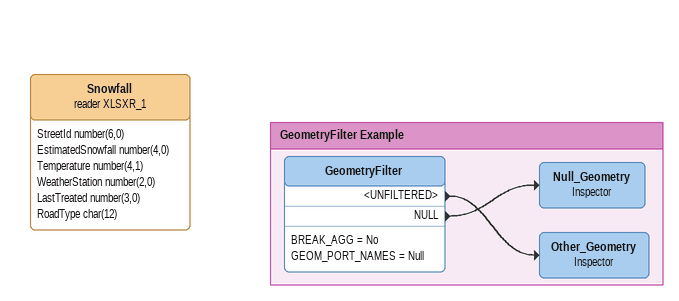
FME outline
Snowfall (reader XLSXR_1)
    attributes: StreetId number(6,0), EstimatedSnowfall number(4,0), Temperature number(4,1), WeatherStation number(2,0), LastTreated number(3,0), RoadType char(12)

Bookmark: GeometryFilter Example
GeometryFilter
    BREAK_AGG = No
    GEOM_PORT_NAMES = Null
    <UNFILTERED> -> Other_Geometry
    NULL -> Null_Geometry
Null_Geometry: Inspector
Other_Geometry: Inspector
